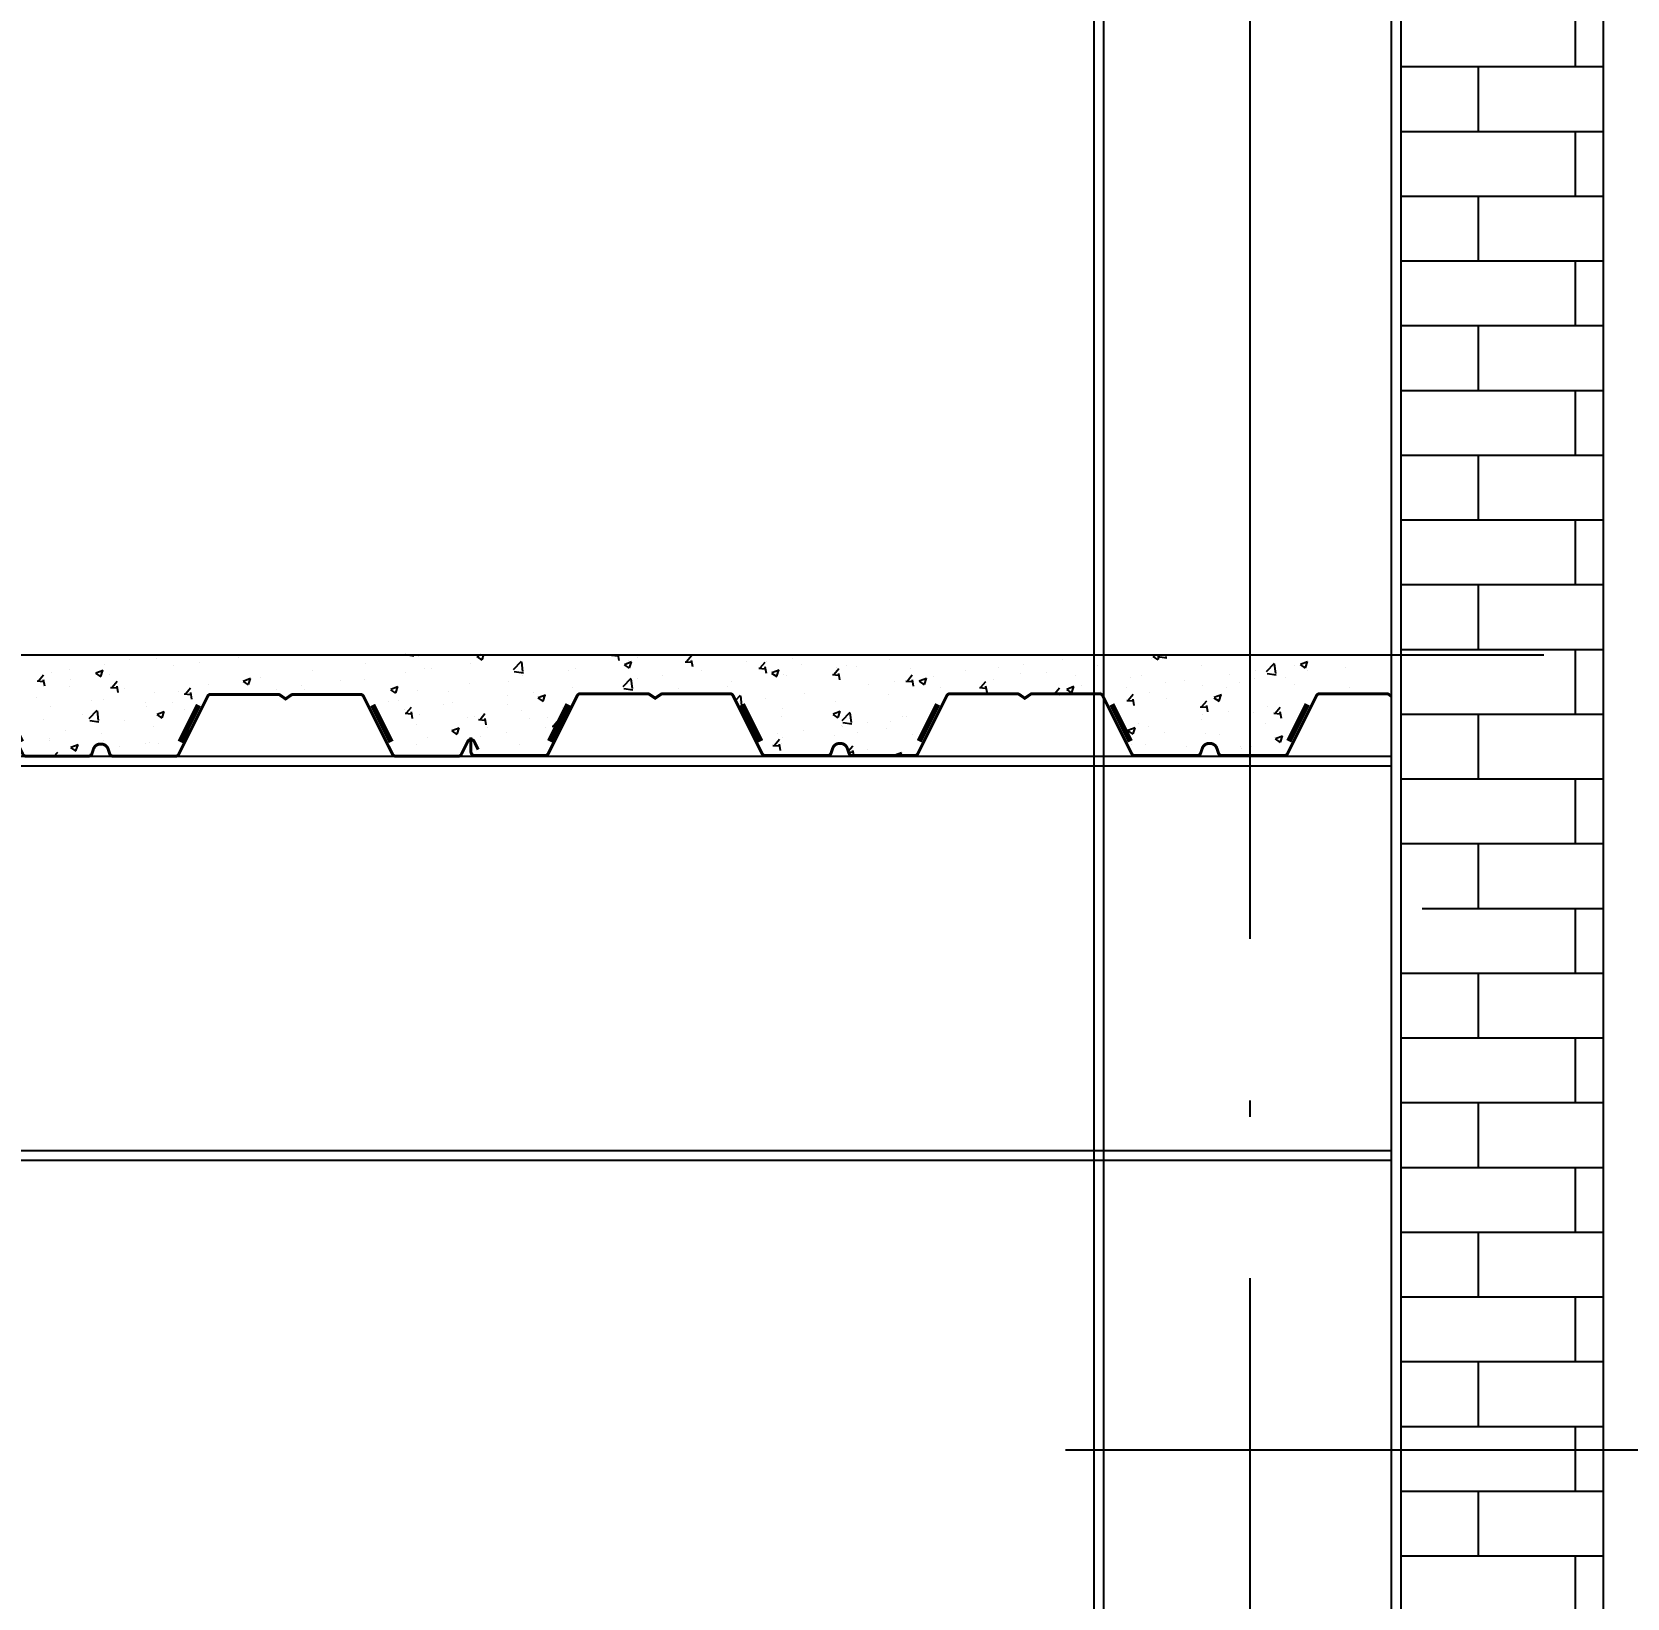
# Model space of a CAD drawing. Extents: x -89996 to 1006241, y -2176 to 440573.
# Drawn here: x 722817 to 724792, y 244823 to 246761 of the extents above; entities that cross this region are included whole.
import ezdxf

# ---------------------------------------------------------------- set-up
doc = ezdxf.new("R2010")
doc.units = 0
doc.header["$LTSCALE"] = 1000
doc.header["$MEASUREMENT"] = 0
doc.linetypes.add('DOTE', pattern=[2.42, 2, -0.2, 0.02, -0.2])
for name, color, linetype in [('AXIS', 3, 'Continuous'), ('AXIS_DIM', 3, 'Continuous'), ('BOLT', 251, 'Continuous'), ('DOTE', 1, 'DOTE'), ('FZX', 31, 'Continuous'), ('GZ', 50, 'Continuous'), ('PUB_HATCH', 8, 'Continuous'), ('PUB_TITLE', 4, 'Continuous'), ('S', 2, 'Continuous')]:
    doc.layers.add(name, color=color, linetype=linetype)
doc.styles.add('_TCH_DIM_T3', font='SIMPLEX', dxfattribs={"width": 0.705882, "bigfont": 'GBCBIG'})
doc.dimstyles.new('_TCH_ARCH&&100', dxfattribs={"dimtxt": 297.5, "dimasz": 100, "dimexe": 250, "dimexo": 300, "dimgap": 126.25, "dimtad": 1, "dimdec": 0, "dimzin": 0, "dimdsep": 46, "dimtxsty": '_TCH_DIM_T3', "dimblk": 'ARCHTICK', "dimcen": 0.09, "dimclrt": 7, "dimazin": 2, "dimtfac": 1, "dimtdec": 0, "dimtix": 1, "dimtmove": 2, "dimatfit": 3, "dimfxl": 0, "dimtolj": 1, "dimtzin": 0, "dimarcsym": 0})

# ---------------------------------------------------------------- blocks, each defined once
blk = doc.blocks.new('A$C0E672D9D')
at = {"layer": 'S', "const_width": 37.5}
blk.add_lwpolyline([(13831, 244), (13831, 64, -0.414214), (13786, 19), (12914, 19, -0.284079), (12873, 44), (12516, 759, 0.284079), (12475, 784), (11646, 784, 0.149964), (11621, 776), (11551, 728), (11481, 776, 0.149964), (11455, 784), (10626, 784, 0.284079), (10586, 759), (10228, 44, -0.284079), (10188, 19), (9416, 19, -0.323165), (9373, 50), (9354, 107, 0.323165), (9269, 169), (9258, 169, 0.323165), (9173, 107), (9154, 50, -0.323165), (9111, 19), (8339, 19, -0.284079), (8298, 44), (7941, 759, 0.284079), (7900, 784), (7071, 784, 0.149964), (7046, 776), (6976, 728), (6906, 776, 0.149964), (6880, 784), (6051, 784, 0.284079), (6011, 759), (5653, 44, -0.284079), (5613, 19), (4841, 19, -0.323165), (4798, 50), (4779, 107, 0.323165), (4694, 169), (4683, 169, 0.323165), (4598, 107), (4579, 50, -0.323165), (4536, 19), (3764, 19, -0.284079), (3723, 44), (3366, 759, 0.284079), (3325, 784), (2496, 784, 0.149964), (2471, 776), (2401, 728), (2331, 776, 0.149964), (2305, 784), (1476, 784, 0.284079), (1436, 759), (1078, 44, -0.284079), (1038, 19), (265, 19, -0.284079), (224, 44), (146, 200, 0.620038), (66, 200), (17, 101)], format="xyb", dxfattribs=at)
at = {"layer": 'S', "const_width": 67.5}
for points in [[(1323, 652), (1094, 195)], [(3479, 652), (3707, 195)], [(5898, 652), (5669, 195)], [(8054, 652), (8282, 195)], [(10473, 652), (10244, 195)], [(12629, 652), (12857, 195)]]:
    blk.add_lwpolyline(points, dxfattribs=at)
blk = doc.blocks.new('_ArchTick')
at = {"color": 0, "linetype": 'ByBlock', "const_width": 0.4}
blk.add_lwpolyline([(-0.5, -0.5), (0.5, 0.5)], dxfattribs=at)
blk = doc.blocks.new('*D2438')
at = {"layer": 'AXIS', "color": 0, "linetype": 'ByBlock', "lineweight": -2, "transparency": 16777216}
for p, q in [((724988.7, 245989.8), (727136.6, 245989.8)), ((726886.6, 241489.8), (726886.6, 245989.8)), ((724988.7, 241489.8), (727136.6, 241489.8))]:
    blk.add_line(p, q, dxfattribs=at)
at = {"layer": 'Defpoints', "color": 0, "linetype": 'ByBlock', "transparency": 16777216}
for p in [(724688.7, 245989.8, -6.4), (726886.6, 245989.8), (724688.7, 241489.8, -4)]:
    blk.add_point(p, dxfattribs=at)
at = {"layer": 'AXIS', "color": 0, "linetype": 'ByBlock', "lineweight": -2, "transparency": 16777216, "xscale": 100, "yscale": 100, "zscale": 100}
for p, rotation in [((726886.6, 245989.8), 90), ((726886.6, 241489.8), 270)]:
    blk.add_blockref('_ArchTick', p, dxfattribs=dict(at, rotation=rotation))
at = {"layer": 'AXIS', "color": 7, "linetype": 'ByBlock', "transparency": 16777216, "insert": (726611.6, 243739.8), "char_height": 297.5, "attachment_point": 5, "rotation": 90, "style": '_TCH_DIM_T3'}
blk.add_mtext('\\A1;4500', dxfattribs=at)
blk = doc.blocks.new('*D2439')
at = {"layer": 'AXIS', "color": 0, "linetype": 'ByBlock', "lineweight": -2, "transparency": 16777216}
for p, q in [((724799.9, 249289.8), (727136.6, 249289.8)), ((726886.6, 245989.8), (726886.6, 249289.8)), ((724988.7, 245989.8), (727136.6, 245989.8))]:
    blk.add_line(p, q, dxfattribs=at)
at = {"layer": 'Defpoints', "color": 0, "linetype": 'ByBlock', "transparency": 16777216}
for p in [(724499.9, 249289.8, -4), (726886.6, 249289.8), (724688.7, 245989.8, -6.4)]:
    blk.add_point(p, dxfattribs=at)
at = {"layer": 'AXIS', "color": 0, "linetype": 'ByBlock', "lineweight": -2, "transparency": 16777216, "xscale": 100, "yscale": 100, "zscale": 100}
for p, rotation in [((726886.6, 249289.8), 90), ((726886.6, 245989.8), 270)]:
    blk.add_blockref('_ArchTick', p, dxfattribs=dict(at, rotation=rotation))
at = {"layer": 'AXIS', "color": 7, "linetype": 'ByBlock', "transparency": 16777216, "insert": (726611.6, 247639.8), "char_height": 297.5, "attachment_point": 5, "rotation": 90, "style": '_TCH_DIM_T3'}
blk.add_mtext('\\A1;3300', dxfattribs=at)

msp = doc.modelspace()

# ---------------------------------------------------------------- hatches: boundary and pattern name
at = {"layer": 'BOLT'}
h = msp.add_hatch(dxfattribs=at)
h.set_pattern_fill('AR-BRSTD', color=256, scale=100)
h.set_pattern_definition([(0, (110302.21, -244851.96), (0, 80.138549), []), (90, (110302.21, -244851.96), (-120.1928, 80.138549), [80.13855, -80.13854])])
h.paths.add_polyline_path([(724761.94, 244729.77), (724511.94, 244729.77), (724511.94, 245671.01), (724537.81, 245671.01), (724537.81, 245691.01), (724751.94, 245691.01), (724751.94, 245841.01), (724761.94, 245841.01)])
h.paths.add_polyline_path([(724761.94, 245841.01), (724751.94, 245841.01), (724751.94, 245691.01), (724511.94, 245691.01), (724511.94, 246989.77), (724761.94, 246989.77)])

# ---------------------------------------------------------------- linework, layer by layer
at = {"color": 9, "linetype": 'Continuous'}
for p, q in [((722906.59, 245977.62, -3.29), (722906.59, 245977.62, -3.29)), ((722937.31, 245984.85, -3.29), (722937.31, 245984.85, -3.29)), ((722970.74, 245985.75, -3.29), (722970.74, 245985.75, -3.29)), ((722992.78, 245976.53, -3.29), (722992.78, 245976.53, -3.29)), ((723024.57, 245980.71, -3.29), (723024.57, 245980.71, -3.29)), ((723072.67, 245987.05, -3.29), (723072.67, 245987.05, -3.29)), ((723230.48, 245979.59, -3.29), (723230.48, 245979.59, -3.29)), ((723279.54, 245990.32, -3.29), (723289.81, 245988.72, -3.29)), ((723295.68, 245988.53, -3.29), (723295.68, 245988.53, -3.29)), ((723302.39, 245972.64, -3.29), (723302.39, 245972.64, -3.29)), ((723311.36, 245972.78, -3.29), (723311.36, 245972.78, -3.29)), ((723359.46, 245979.11, -3.29), (723359.46, 245979.11, -3.29)), ((723367.59, 245987.85, -3.29), (723373.9, 245983.58, -3.29)), ((723367.9, 245988.4, -3.29), (723372.86, 245990.3, -3.29)), ((723374.18, 245983.96, -3.29), (723376.31, 245990.3, -3.29)), ((723376.46, 245985.36, -3.29), (723376.46, 245985.36, -3.29)), ((723413.23, 245971.88, -3.29), (723423.12, 245982.19, -3.29)), ((723424.76, 245969.33, -3.29), (723423.36, 245981.39, -3.29)), ((723439.66, 245989.67, -3.29), (723439.66, 245989.67, -3.29)), ((723489.46, 245972.85, -3.29), (723489.46, 245972.85, -3.29)), ((723498.39, 245990.09, -3.29), (723498.39, 245990.09, -3.29)), ((723534.55, 245989.47, -3.29), (723542.14, 245988.81, -3.29)), ((723536.33, 245989.67, -3.29), (723536.84, 245990.27, -3.29)), ((723543.98, 245983.04, -3.29), (723542.65, 245990.27, -3.29)), ((723550.1, 245977.67, -3.29), (723556.42, 245973.41, -3.29)), ((723550.42, 245978.23, -3.29), (723559.31, 245981.64, -3.29)), ((723553.61, 245980.98, -3.29), (723553.61, 245980.98, -3.29)), ((723555.02, 245982.9, -3.29), (723555.02, 245982.9, -3.29)), ((723556.7, 245973.78, -3.29), (723559.27, 245981.46, -3.29)), ((723566.19, 245987.23, -3.29), (723566.19, 245987.23, -3.29)), ((723625.64, 245981.5, -3.29), (723633.23, 245980.84, -3.29)), ((723627.42, 245981.7, -3.29), (723633.55, 245989, -3.29)), ((723635.07, 245975.07, -3.29), (723633.61, 245983.03, -3.29)), ((723633.98, 245984.36, -3.29), (723633.98, 245984.36, -3.29)), ((723701.78, 245981.5, -3.29), (723701.78, 245981.5, -3.29)), ((723716.74, 245973.53, -3.29), (723724.33, 245972.87, -3.29)), ((723718.52, 245973.73, -3.29), (723724.64, 245981.03, -3.29)), ((723726.17, 245967.1, -3.29), (723724.7, 245975.06, -3.29)), ((723726.45, 245981.73, -3.29), (723726.45, 245981.73, -3.29)), ((723758.24, 245985.92, -3.29), (723758.24, 245985.92, -3.29)), ((723769.57, 245978.64, -3.29), (723769.57, 245978.64, -3.29)), ((723809.61, 245965.76, -3.29), (723815.73, 245973.06, -3.29)), ((723813.34, 245974.82, -3.29), (723813.34, 245974.82, -3.29)), ((723825.71, 245976.59, -3.29), (723825.71, 245976.59, -3.29)), ((723837.37, 245975.77, -3.29), (723837.37, 245975.77, -3.29)), ((723878.55, 245983.76, -3.29), (723878.55, 245983.76, -3.29)), ((723899.78, 245989.31, -3.29), (723899.78, 245989.31, -3.29)), ((723905.16, 245972.91, -3.29), (723905.16, 245972.91, -3.29)), ((724013.24, 245973.8, -3.29), (724013.24, 245973.8, -3.29)), ((724045.03, 245977.98, -3.29), (724045.03, 245977.98, -3.29)), ((724093.13, 245984.32, -3.29), (724093.13, 245984.32, -3.29)), ((724136.47, 245976.21, -3.29), (724136.47, 245976.21, -3.29)), ((724202.43, 245985.73, -3.29), (724202.43, 245985.73, -3.29)), ((724204.36, 245988.12, -3.29), (724210.67, 245983.86, -3.29)), ((724204.67, 245988.67, -3.29), (724208.57, 245990.17, -3.29)), ((724210.45, 245988.06, -3.29), (724221.75, 245986.31, -3.29)), ((724210.95, 245984.23, -3.29), (724212.94, 245990.17, -3.29)), ((724221.16, 245987.93, -3.29), (724220.9, 245990.17, -3.29)), ((724264.86, 245977.1, -3.29), (724264.86, 245977.1, -3.29)), ((724338.92, 245989.81, -3.29), (724338.92, 245989.81, -3.29)), ((724345.17, 245969.46, -3.29), (724355.06, 245979.77, -3.29)), ((724356.7, 245966.91, -3.29), (724355.3, 245978.97, -3.29)), ((724379.92, 245976.38, -3.29), (724379.92, 245976.38, -3.29)), ((724386.87, 245977.95, -3.29), (724393.19, 245973.69, -3.29)), ((724387.19, 245978.5, -3.29), (724396.08, 245981.92, -3.29)), ((724393.47, 245974.06, -3.29), (724396.04, 245981.74, -3.29)), ((724443.42, 245974.64, -3.29), (724443.42, 245974.64, -3.29)), ((722823.44, 245957.7, -3.29), (722831.03, 245957.04, -3.29)), ((722825.21, 245957.9, -3.29), (722831.34, 245965.2, -3.29)), ((722832.87, 245951.27, -3.29), (722831.4, 245959.23, -3.29)), ((722832.68, 245955.45, -3.29), (722832.68, 245955.45, -3.29)), ((722841.39, 245968.68, -3.29), (722841.39, 245968.68, -3.29)), ((722863.25, 245972.14, -3.29), (722863.25, 245972.14, -3.29)), ((722864.47, 245959.64, -3.29), (722864.47, 245959.64, -3.29)), ((722895.85, 245967.23, -3.29), (722902.17, 245962.97, -3.29)), ((722896.16, 245967.78, -3.29), (722905.06, 245971.19, -3.29)), ((722902.44, 245963.34, -3.29), (722905.02, 245971.01, -3.29)), ((722912.57, 245965.97, -3.29), (722912.57, 245965.97, -3.29)), ((722916.31, 245949.93, -3.29), (722922.43, 245957.23, -3.29)), ((723035.16, 245952.99, -3.29), (723035.16, 245952.99, -3.29)), ((723078.36, 245957.06, -3.29), (723084.68, 245952.79, -3.29)), ((723078.68, 245957.61, -3.29), (723087.57, 245961.02, -3.29)), ((723084.96, 245953.16, -3.29), (723087.53, 245960.84, -3.29)), ((723100.37, 245961.94, -3.29), (723100.37, 245961.94, -3.29)), ((723164.52, 245970.07, -3.29), (723164.52, 245970.07, -3.29)), ((723199.36, 245958.03, -3.29), (723199.36, 245958.03, -3.29)), ((723228.33, 245959.93, -3.29), (723228.33, 245959.93, -3.29)), ((723279.56, 245968.59, -3.29), (723279.56, 245968.59, -3.29)), ((723358.29, 245954.38, -3.29), (723358.29, 245954.38, -3.29)), ((723406.89, 245957.47, -3.29), (723406.89, 245957.47, -3.29)), ((723414.05, 245969.45, -3.29), (723425.35, 245967.7, -3.29)), ((723424.25, 245963.91, -3.29), (723424.25, 245963.91, -3.29)), ((723480.95, 245970.19, -3.29), (723480.95, 245970.19, -3.29)), ((723548.77, 245950.86, -3.29), (723558.66, 245961.17, -3.29)), ((723560.3, 245948.31, -3.29), (723558.9, 245960.37, -3.29)), ((723566.35, 245960.66, -3.29), (723566.35, 245960.66, -3.29)), ((723598.14, 245964.84, -3.29), (723598.14, 245964.84, -3.29)), ((723646.24, 245971.17, -3.29), (723646.24, 245971.17, -3.29)), ((723683.23, 245957.17, -3.29), (723683.23, 245957.17, -3.29)), ((723732.62, 245967.5, -3.29), (723738.94, 245963.24, -3.29)), ((723732.93, 245968.05, -3.29), (723741.83, 245971.47, -3.29)), ((723739.21, 245963.61, -3.29), (723741.79, 245971.29, -3.29)), ((723747.38, 245965.3, -3.29), (723747.38, 245965.3, -3.29)), ((723751.65, 245963.88, -3.29), (723751.65, 245963.88, -3.29)), ((723807.83, 245965.56, -3.29), (723815.42, 245964.9, -3.29)), ((723817.26, 245959.13, -3.29), (723815.79, 245967.09, -3.29)), ((723884.93, 245956.91, -3.29), (723884.93, 245956.91, -3.29)), ((723898.92, 245957.59, -3.29), (723906.51, 245956.93, -3.29)), ((723900.7, 245957.79, -3.29), (723906.82, 245965.09, -3.29)), ((723908.35, 245951.16, -3.29), (723906.88, 245959.12, -3.29)), ((723915.13, 245957.33, -3.29), (723921.45, 245953.07, -3.29)), ((723915.45, 245957.88, -3.29), (723924.34, 245961.3, -3.29)), ((723921.73, 245953.44, -3.29), (723924.3, 245961.12, -3.29)), ((723933.03, 245963.24, -3.29), (723933.03, 245963.24, -3.29)), ((723972.96, 245970.04, -3.29), (723972.96, 245970.04, -3.29)), ((723991.79, 245949.82, -3.29), (723997.91, 245957.12, -3.29)), ((724007.11, 245959.13, -3.29), (724007.11, 245959.13, -3.29)), ((724040.75, 245967.18, -3.29), (724040.75, 245967.18, -3.29)), ((724072.32, 245968.08, -3.29), (724072.32, 245968.08, -3.29)), ((724108.55, 245964.31, -3.29), (724108.55, 245964.31, -3.29)), ((724176.34, 245961.45, -3.29), (724176.34, 245961.45, -3.29)), ((724190.79, 245964.38, -3.29), (724190.79, 245964.38, -3.29)), ((724219.82, 245955.3, -3.29), (724219.82, 245955.3, -3.29)), ((724244.14, 245958.58, -3.29), (724244.14, 245958.58, -3.29)), ((724300.03, 245965.86, -3.29), (724300.03, 245965.86, -3.29)), ((724311.93, 245955.72, -3.29), (724311.93, 245955.72, -3.29)), ((724330.24, 245960.52, -3.29), (724330.24, 245960.52, -3.29)), ((724331.82, 245970.05, -3.29), (724331.82, 245970.05, -3.29)), ((724345.99, 245967.04, -3.29), (724357.29, 245965.29, -3.29)), ((724369.35, 245961.93, -3.29), (724369.35, 245961.93, -3.29)), ((724379.73, 245952.86, -3.29), (724379.73, 245952.86, -3.29)), ((724396.2, 245970.05, -3.29), (724396.2, 245970.05, -3.29)), ((722822.48, 245936.78, -3.29), (722822.48, 245936.78, -3.29)), ((722863.5, 245950.98, -3.29), (722863.5, 245950.98, -3.29)), ((722890.28, 245933.92, -3.29), (722890.28, 245933.92, -3.29)), ((722905.05, 245935.34, -3.29), (722905.05, 245935.34, -3.29)), ((722914.53, 245949.73, -3.29), (722922.12, 245949.07, -3.29)), ((722923.96, 245943.3, -3.29), (722922.49, 245951.26, -3.29)), ((722931.3, 245948.11, -3.29), (722931.3, 245948.11, -3.29)), ((722969.2, 245943.47, -3.29), (722969.2, 245943.47, -3.29)), ((722999.09, 245945.25, -3.29), (722999.09, 245945.25, -3.29)), ((723005.62, 245941.76, -3.29), (723013.21, 245941.1, -3.29)), ((723007.4, 245941.96, -3.29), (723013.52, 245949.26, -3.29)), ((723015.05, 245935.33, -3.29), (723013.58, 245943.29, -3.29)), ((723066.89, 245942.38, -3.29), (723066.89, 245942.38, -3.29)), ((723104.03, 245940.59, -3.29), (723104.61, 245941.29, -3.29)), ((723119.46, 245947.51, -3.29), (723119.46, 245947.51, -3.29)), ((723134.68, 245939.52, -3.29), (723134.68, 245939.52, -3.29)), ((723151.26, 245951.7, -3.29), (723151.26, 245951.7, -3.29)), ((723154.26, 245947.22, -3.29), (723154.26, 245947.22, -3.29)), ((723228.93, 245937.31, -3.29), (723228.93, 245937.31, -3.29)), ((723260.88, 245946.88, -3.29), (723267.2, 245942.62, -3.29)), ((723261.19, 245947.44, -3.29), (723270.09, 245950.85, -3.29)), ((723267.47, 245942.99, -3.29), (723270.05, 245950.67, -3.29)), ((723270.27, 245933.79, -3.29), (723270.27, 245933.79, -3.29)), ((723294.14, 245946.25, -3.29), (723294.14, 245946.25, -3.29)), ((723332.82, 245944.76, -3.29), (723332.82, 245944.76, -3.29)), ((723406.25, 245939.58, -3.29), (723406.25, 245939.58, -3.29)), ((723438.05, 245943.77, -3.29), (723438.05, 245943.77, -3.29)), ((723443.39, 245936.71, -3.29), (723449.71, 245932.45, -3.29)), ((723443.71, 245937.26, -3.29), (723452.6, 245940.68, -3.29)), ((723449.99, 245932.82, -3.29), (723452.56, 245940.5, -3.29)), ((723486.14, 245950.1, -3.29), (723486.14, 245950.1, -3.29)), ((723549.59, 245948.43, -3.29), (723560.89, 245946.68, -3.29)), ((723618.02, 245948.22, -3.29), (723618.02, 245948.22, -3.29)), ((723677.58, 245951.17, -3.29), (723677.58, 245951.17, -3.29)), ((723687.97, 245933.66, -3.29), (723694.2, 245940.15, -3.29)), ((723695.84, 245927.29, -3.29), (723694.44, 245939.35, -3.29)), ((723724.83, 245935.83, -3.29), (723724.83, 245935.83, -3.29)), ((723772.93, 245942.16, -3.29), (723772.93, 245942.16, -3.29)), ((723853.14, 245952.72, -3.29), (723853.14, 245952.72, -3.29)), ((723877, 245941.48, -3.29), (723877, 245941.48, -3.29)), ((723941.15, 245949.61, -3.29), (723941.15, 245949.61, -3.29)), ((723990.01, 245949.62, -3.29), (723997.6, 245948.96, -3.29)), ((723999.44, 245943.19, -3.29), (723997.97, 245951.15, -3.29)), ((724042.66, 245938.96, -3.29), (724042.66, 245938.96, -3.29)), ((724081.1, 245941.65, -3.29), (724088.69, 245940.99, -3.29)), ((724082.88, 245941.85, -3.29), (724089.01, 245949.15, -3.29)), ((724089.54, 245940.59, -3.29), (724089.07, 245943.18, -3.29)), ((724097.65, 245947.16, -3.29), (724103.97, 245942.9, -3.29)), ((724097.97, 245947.71, -3.29), (724106.86, 245951.12, -3.29)), ((724104.24, 245943.27, -3.29), (724106.82, 245950.95, -3.29)), ((724116.73, 245951.67, -3.29), (724116.73, 245951.67, -3.29)), ((724139.93, 245944.79, -3.29), (724139.93, 245944.79, -3.29)), ((724171.72, 245948.97, -3.29), (724171.72, 245948.97, -3.29)), ((724172.2, 245933.68, -3.29), (724179.79, 245933.02, -3.29)), ((724173.98, 245933.88, -3.29), (724180.1, 245941.18, -3.29)), ((724181.63, 245927.25, -3.29), (724180.16, 245935.21, -3.29)), ((724200.89, 245943.45, -3.29), (724200.89, 245943.45, -3.29)), ((724221.22, 245936.5, -3.29), (724221.22, 245936.5, -3.29)), ((724265.07, 245925.92, -3.29), (724271.19, 245933.21, -3.29)), ((724266.09, 245952.39, -3.29), (724266.09, 245952.39, -3.29)), ((724280.16, 245936.99, -3.29), (724286.48, 245932.73, -3.29)), ((724280.48, 245937.54, -3.29), (724289.37, 245940.95, -3.29)), ((724286.76, 245933.1, -3.29), (724289.33, 245940.77, -3.29)), ((724295.29, 245949.21, -3.29), (724295.29, 245949.21, -3.29)), ((724447.53, 245949.99, -3.29), (724447.53, 245949.99, -3.29)), ((724458.51, 245941.04, -3.29), (724458.51, 245941.04, -3.29)), ((722839.84, 245926.4, -3.29), (722839.84, 245926.4, -3.29)), ((722879.16, 245915.88, -3.29), (722879.16, 245915.88, -3.29)), ((722887.91, 245911.23, -3.29), (722897.8, 245921.54, -3.29)), ((722899.44, 245908.68, -3.29), (722898.04, 245920.74, -3.29)), ((722958.08, 245931.05, -3.29), (722958.08, 245931.05, -3.29)), ((722959.37, 245926.44, -3.29), (722959.37, 245926.44, -3.29)), ((722971.66, 245916.09, -3.29), (722977.97, 245911.83, -3.29)), ((722971.97, 245916.65, -3.29), (722980.86, 245920.06, -3.29)), ((722978.25, 245912.2, -3.29), (722980.82, 245919.88, -3.29)), ((722991.16, 245930.62, -3.29), (722991.16, 245930.62, -3.29)), ((723006.13, 245921.79, -3.29), (723006.13, 245921.79, -3.29)), ((723025.87, 245928.19, -3.29), (723025.87, 245928.19, -3.29)), ((723246.15, 245918.5, -3.29), (723246.15, 245918.5, -3.29)), ((723258.76, 245932.05, -3.29), (723258.76, 245932.05, -3.29)), ((723277.95, 245922.69, -3.29), (723277.95, 245922.69, -3.29)), ((723278.9, 245917.85, -3.29), (723286.49, 245917.19, -3.29)), ((723280.68, 245918.05, -3.29), (723286.8, 245925.35, -3.29)), ((723288.33, 245911.42, -3.29), (723286.86, 245919.38, -3.29)), ((723297.05, 245916.73, -3.29), (723297.05, 245916.73, -3.29)), ((723326.05, 245929.02, -3.29), (723326.05, 245929.02, -3.29)), ((723338.07, 245930.92, -3.29), (723338.07, 245930.92, -3.29)), ((723364.85, 245913.87, -3.29), (723364.85, 245913.87, -3.29)), ((723371.77, 245910.08, -3.29), (723377.89, 245917.38, -3.29)), ((723405.86, 245928.06, -3.29), (723405.86, 245928.06, -3.29)), ((723422.71, 245921.63, -3.29), (723422.71, 245921.63, -3.29)), ((723473.66, 245925.2, -3.29), (723473.66, 245925.2, -3.29)), ((723487.91, 245930.57, -3.29), (723487.91, 245930.57, -3.29)), ((723691.6, 245926.41, -3.29), (723696.43, 245925.66, -3.29)), ((723693.04, 245931.64, -3.29), (723693.04, 245931.64, -3.29)), ((723744.84, 245913.74, -3.29), (723744.84, 245913.74, -3.29)), ((723745.83, 245923.02, -3.29), (723745.83, 245923.02, -3.29)), ((723808.43, 245916.37, -3.29), (723814.74, 245912.11, -3.29)), ((723808.74, 245916.92, -3.29), (723817.63, 245920.33, -3.29)), ((723811.8, 245932.54, -3.29), (723811.8, 245932.54, -3.29)), ((723815.02, 245912.48, -3.29), (723817.59, 245920.15, -3.29)), ((723819.85, 245908.82, -3.29), (723829.74, 245919.12, -3.29)), ((723831.38, 245906.26, -3.29), (723829.98, 245918.33, -3.29)), ((723894.54, 245913.53, -3.29), (723894.54, 245913.53, -3.29)), ((724263.29, 245925.72, -3.29), (724270.88, 245925.05, -3.29)), ((724266.62, 245915.77, -3.29), (724266.62, 245915.77, -3.29)), ((724272.72, 245919.28, -3.29), (724271.25, 245927.24, -3.29)), ((724298.41, 245919.96, -3.29), (724298.41, 245919.96, -3.29)), ((724328.7, 245918.25, -3.29), (724328.7, 245918.25, -3.29)), ((724346.51, 245926.29, -3.29), (724346.51, 245926.29, -3.29)), ((724354.38, 245917.75, -3.29), (724361.97, 245917.08, -3.29)), ((724356.16, 245917.95, -3.29), (724362.28, 245925.24, -3.29)), ((724363.81, 245911.31, -3.29), (724362.34, 245919.27, -3.29)), ((724394.66, 245927.77, -3.29), (724394.66, 245927.77, -3.29)), ((722831.06, 245909.55, -3.29), (722831.06, 245909.55, -3.29)), ((722858.01, 245896.37, -3.29), (722858.01, 245896.37, -3.29)), ((722888.73, 245908.8, -3.29), (722900.03, 245907.05, -3.29)), ((722932.07, 245909.08, -3.29), (722932.07, 245909.08, -3.29)), ((722967.65, 245901.2, -3.29), (722967.65, 245901.2, -3.29)), ((723292.6, 245903.98, -3.29), (723292.6, 245903.98, -3.29)), ((723336.69, 245895.75, -3.29), (723343, 245891.49, -3.29)), ((723337, 245896.3, -3.29), (723345.89, 245899.72, -3.29)), ((723343.28, 245891.86, -3.29), (723345.85, 245899.54, -3.29)), ((723356.74, 245912.11, -3.29), (723356.74, 245912.11, -3.29)), ((723369.99, 245909.88, -3.29), (723377.58, 245909.22, -3.29)), ((723379.42, 245903.45, -3.29), (723377.95, 245911.41, -3.29)), ((723381.33, 245900.32, -3.29), (723381.33, 245900.32, -3.29)), ((723404.64, 245893.67, -3.29), (723404.64, 245893.67, -3.29)), ((723432.64, 245911, -3.29), (723432.64, 245911, -3.29)), ((723452.73, 245900.01, -3.29), (723452.73, 245900.01, -3.29)), ((723455.39, 245913.03, -3.29), (723455.39, 245913.03, -3.29)), ((723461.08, 245901.91, -3.29), (723468.67, 245901.25, -3.29)), ((723462.86, 245902.11, -3.29), (723468.98, 245909.41, -3.29)), ((723470.51, 245895.48, -3.29), (723469.04, 245903.44, -3.29)), ((723771.62, 245896.68, -3.29), (723771.62, 245896.68, -3.29)), ((723812.64, 245910.87, -3.29), (723812.64, 245910.87, -3.29)), ((723819.73, 245902.63, -3.29), (723819.73, 245902.63, -3.29)), ((723820.47, 245900.82, -3.29), (723820.47, 245900.82, -3.29)), ((723820.67, 245906.39, -3.29), (723831.97, 245904.64, -3.29)), ((723839.41, 245893.81, -3.29), (723839.41, 245893.81, -3.29)), ((723851.52, 245906.82, -3.29), (723851.52, 245906.82, -3.29)), ((723875.46, 245899.2, -3.29), (723875.46, 245899.2, -3.29)), ((723880.43, 245908.01, -3.29), (723880.43, 245908.01, -3.29)), ((723899.62, 245913.15, -3.29), (723899.62, 245913.15, -3.29)), ((724173.46, 245896.03, -3.29), (724179.77, 245891.77, -3.29)), ((724173.77, 245896.58, -3.29), (724182.67, 245899.99, -3.29)), ((724180.05, 245892.14, -3.29), (724182.62, 245899.81, -3.29)), ((724186.41, 245905.21, -3.29), (724186.41, 245905.21, -3.29)), ((724199.34, 245901.17, -3.29), (724199.34, 245901.17, -3.29)), ((724219.41, 245893.69, -3.29), (724219.41, 245893.69, -3.29)), ((724264.55, 245910.12, -3.29), (724264.55, 245910.12, -3.29)), ((724343.79, 245904.77, -3.29), (724343.79, 245904.77, -3.29)), ((722838.24, 245886.42, -3.29), (722838.24, 245886.42, -3.29)), ((722838.3, 245884.12, -3.29), (722838.3, 245884.12, -3.29)), ((722864.95, 245875.13, -3.29), (722871.26, 245870.87, -3.29)), ((722865.26, 245875.68, -3.29), (722874.15, 245879.1, -3.29)), ((722871.54, 245871.24, -3.29), (722874.11, 245878.92, -3.29)), ((722903.51, 245893.07, -3.29), (722903.51, 245893.07, -3.29)), ((722906.03, 245883.56, -3.29), (722906.03, 245883.56, -3.29)), ((722925.96, 245876.35, -3.29), (722925.96, 245876.35, -3.29)), ((722957.75, 245880.53, -3.29), (722957.75, 245880.53, -3.29)), ((722962.5, 245881.19, -3.29), (722962.5, 245881.19, -3.29)), ((722973.83, 245880.69, -3.29), (722973.83, 245880.69, -3.29)), ((723005.85, 245886.87, -3.29), (723005.85, 245886.87, -3.29)), ((723292.64, 245878.93, -3.29), (723292.64, 245878.93, -3.29)), ((723307.26, 245887.6, -3.29), (723307.26, 245887.6, -3.29)), ((723372.84, 245889.49, -3.29), (723372.84, 245889.49, -3.29)), ((723421.16, 245879.35, -3.29), (723421.16, 245879.35, -3.29)), ((723734.36, 245878, -3.29), (723741.95, 245877.34, -3.29)), ((723736.14, 245878.2, -3.29), (723742.26, 245885.5, -3.29)), ((723739.52, 245892.07, -3.29), (723739.52, 245892.07, -3.29)), ((723743.79, 245871.57, -3.29), (723742.32, 245879.53, -3.29)), ((723744.29, 245880.74, -3.29), (723744.29, 245880.74, -3.29)), ((723746.41, 245888.11, -3.29), (723746.41, 245888.11, -3.29)), ((723810.25, 245890.26, -3.29), (723810.25, 245890.26, -3.29)), ((723827.52, 245870.58, -3.29), (723833.35, 245877.53, -3.29)), ((723907.21, 245890.95, -3.29), (723907.21, 245890.95, -3.29)), ((724178.39, 245879.49, -3.29), (724178.39, 245879.49, -3.29)), ((724195.66, 245879.34, -3.29), (724195.66, 245879.34, -3.29)), ((724246.19, 245876.63, -3.29), (724246.19, 245876.63, -3.29)), ((724269.73, 245892.06, -3.29), (724269.73, 245892.06, -3.29)), ((724287.2, 245890.82, -3.29), (724287.2, 245890.82, -3.29)), ((724313.1, 245876.2, -3.29), (724313.1, 245876.2, -3.29)), ((724327.15, 245875.97, -3.29), (724327.15, 245875.97, -3.29)), ((724355, 245887.96, -3.29), (724355, 245887.96, -3.29)), ((724355.97, 245885.86, -3.29), (724362.29, 245881.6, -3.29)), ((724356.29, 245886.41, -3.29), (724365.18, 245889.82, -3.29)), ((724362.56, 245881.97, -3.29), (724365.14, 245889.64, -3.29)), ((722844.34, 245864.17, -3.29), (722848.96, 245869.67, -3.29)), ((722845.75, 245865.79, -3.29), (722845.75, 245865.79, -3.29)), ((722888.44, 245868.48, -3.29), (722888.44, 245868.48, -3.29)), ((723312.8, 245866.37, -3.29), (723312.8, 245866.37, -3.29)), ((723827.53, 245869.85, -3.29), (723833.04, 245869.37, -3.29)), ((723834.79, 245864.09, -3.29), (723833.41, 245871.56, -3.29)), ((723850.9, 245872.93, -3.29), (723850.9, 245872.93, -3.29)), ((723884.23, 245865.24, -3.29), (723885.93, 245864.09, -3.29)), ((723884.55, 245865.79, -3.29), (723893.44, 245869.2, -3.29)), ((723891.75, 245864.09, -3.29), (723893.4, 245869.02, -3.29)), ((724233.21, 245865.68, -3.29), (724233.21, 245865.68, -3.29)), ((724263, 245867.84, -3.29), (724263, 245867.84, -3.29)), ((724265, 245869.87, -3.29), (724265, 245869.87, -3.29)), ((724313.98, 245873.76, -3.29), (724313.98, 245873.76, -3.29))]:
    msp.add_line(p, q, dxfattribs=at)
at = {"layer": 'AXIS_DIM'}
msp.add_line((724096.32, 245006.01, -3.98), (725038.44, 245006.01, -3.98), dxfattribs=at)
at = {"layer": 'DOTE'}
msp.add_line((724325.06, 240798.38, -3.98), (724325.06, 252643.24, -3.98), dxfattribs=at)
at = {"layer": 'FZX', "elevation": -3.98}
msp.add_lwpolyline([(724761.94, 244489.77), (724511.94, 244489.77), (724511.94, 246869.77), (724761.94, 246869.77)], close=True, dxfattribs=at)
at = {"layer": 'GZ'}
for p, q in [((724143.94, 241509.77, -3.98), (724143.94, 252489.77, -3.98)), ((724511.94, 241509.77, -3.98), (724511.94, 252489.77, -3.98)), ((724499.94, 241509.77, -3.98), (724499.94, 252479.77, -3.98)), ((724131.94, 241509.77, -3.98), (724131.94, 252012.26, -3.98))]:
    msp.add_line(p, q, dxfattribs=at)
at = {"layer": 'PUB_HATCH'}
msp.add_line((724688.74, 245989.77, -6.42), (715127.06, 245989.77, -6.22), dxfattribs=at)
at = {"layer": 'PUB_TITLE'}
for p, q in [((715127.06, 245864.69, -3.98), (724499.94, 245864.69, -3.98)), ((715127.06, 245852.69, -3.98), (724499.94, 245852.69, -3.98)), ((715127.06, 245376.69, -3.98), (724499.94, 245376.69, -3.98)), ((715127.06, 245364.69, -3.98), (724499.94, 245364.69, -3.98))]:
    msp.add_line(p, q, dxfattribs=at)
at = {"layer": 'S', "const_width": 3.75, "elevation": -4.83}
msp.add_lwpolyline([(723360.53, 245887.86), (723360.53, 245869.86, 0.4142136), (723365.03, 245865.36), (723452.25, 245865.36, 0.284079), (723456.28, 245867.85), (723492.04, 245939.38, -0.284079), (723496.06, 245941.86), (723578.99, 245941.86, -0.1499643), (723581.51, 245941.09), (723588.53, 245936.34), (723595.55, 245941.09, -0.1499643), (723598.07, 245941.86), (723681, 245941.86, -0.284079), (723685.03, 245939.38), (723720.79, 245867.85, 0.284079), (723724.81, 245865.36), (723802.03, 245865.36, 0.3231651), (723806.31, 245868.45), (723808.22, 245874.2, -0.3231651), (723816.76, 245880.36), (723817.81, 245880.36, -0.3231651), (723826.35, 245874.2), (723828.26, 245868.45, 0.3231651), (723832.53, 245865.36), (723909.75, 245865.36, 0.284079), (723913.78, 245867.85), (723949.54, 245939.38, -0.284079), (723953.56, 245941.86), (724036.49, 245941.86, -0.1499643), (724039.01, 245941.09), (724046.03, 245936.34), (724053.05, 245941.09, -0.1499643), (724055.57, 245941.86), (724138.5, 245941.86, -0.284079), (724142.53, 245939.38), (724178.29, 245867.85, 0.284079), (724182.31, 245865.36), (724259.53, 245865.36, 0.3231651), (724263.81, 245868.45), (724265.72, 245874.2, -0.3231651), (724274.26, 245880.36), (724275.31, 245880.36, -0.3231651), (724283.85, 245874.2), (724285.76, 245868.45, 0.3231651), (724290.03, 245865.36), (724367.25, 245865.36, 0.284079), (724371.28, 245867.85), (724407.04, 245939.38, -0.284079), (724411.06, 245941.86), (724493.99, 245941.86, -0.1499643), (724496.51, 245941.09), (724499.94, 245938.77)], format="xyb", dxfattribs=at)
at = {"layer": 'S', "const_width": 6.75, "elevation": -4.83}
for points in [[(723480.72, 245928.73), (723457.87, 245883.02)], [(723696.35, 245928.73), (723719.2, 245883.02)], [(723938.22, 245928.73), (723915.37, 245883.02)], [(724153.85, 245928.73), (724176.7, 245883.02)], [(724395.72, 245928.73), (724372.87, 245883.02)]]:
    msp.add_lwpolyline(points, dxfattribs=at)

# ---------------------------------------------------------------- block references
at = {"xscale": -0.1, "yscale": 0.1, "zscale": 0.1}
msp.add_blockref('A$C0E672D9D', (723371.15, 245862.7, -2.76), dxfattribs=at)

# ---------------------------------------------------------------- dimensions: what is measured, and where the dimension line sits
at = {"layer": 'AXIS', "linetype": 'ByBlock'}
for base, p1, p2, picture, middle in [((726886.64, 249289.77), (724688.74, 245989.77, -6.42), (724499.94, 249289.77, -3.98), '*D2439', (726611.64, 247639.77)), ((726886.64, 245989.77), (724688.74, 241489.77, -3.98), (724688.74, 245989.77, -6.42), '*D2438', (726611.64, 243739.77))]:
    dim = msp.add_linear_dim(base=base, p1=p1, p2=p2, angle=90, dimstyle='_TCH_ARCH&&100', dxfattribs=at)
    dim.commit()
    dim.dimension.update_dxf_attribs({"geometry": picture, "text_midpoint": middle})

doc.saveas('drawing.dxf')
